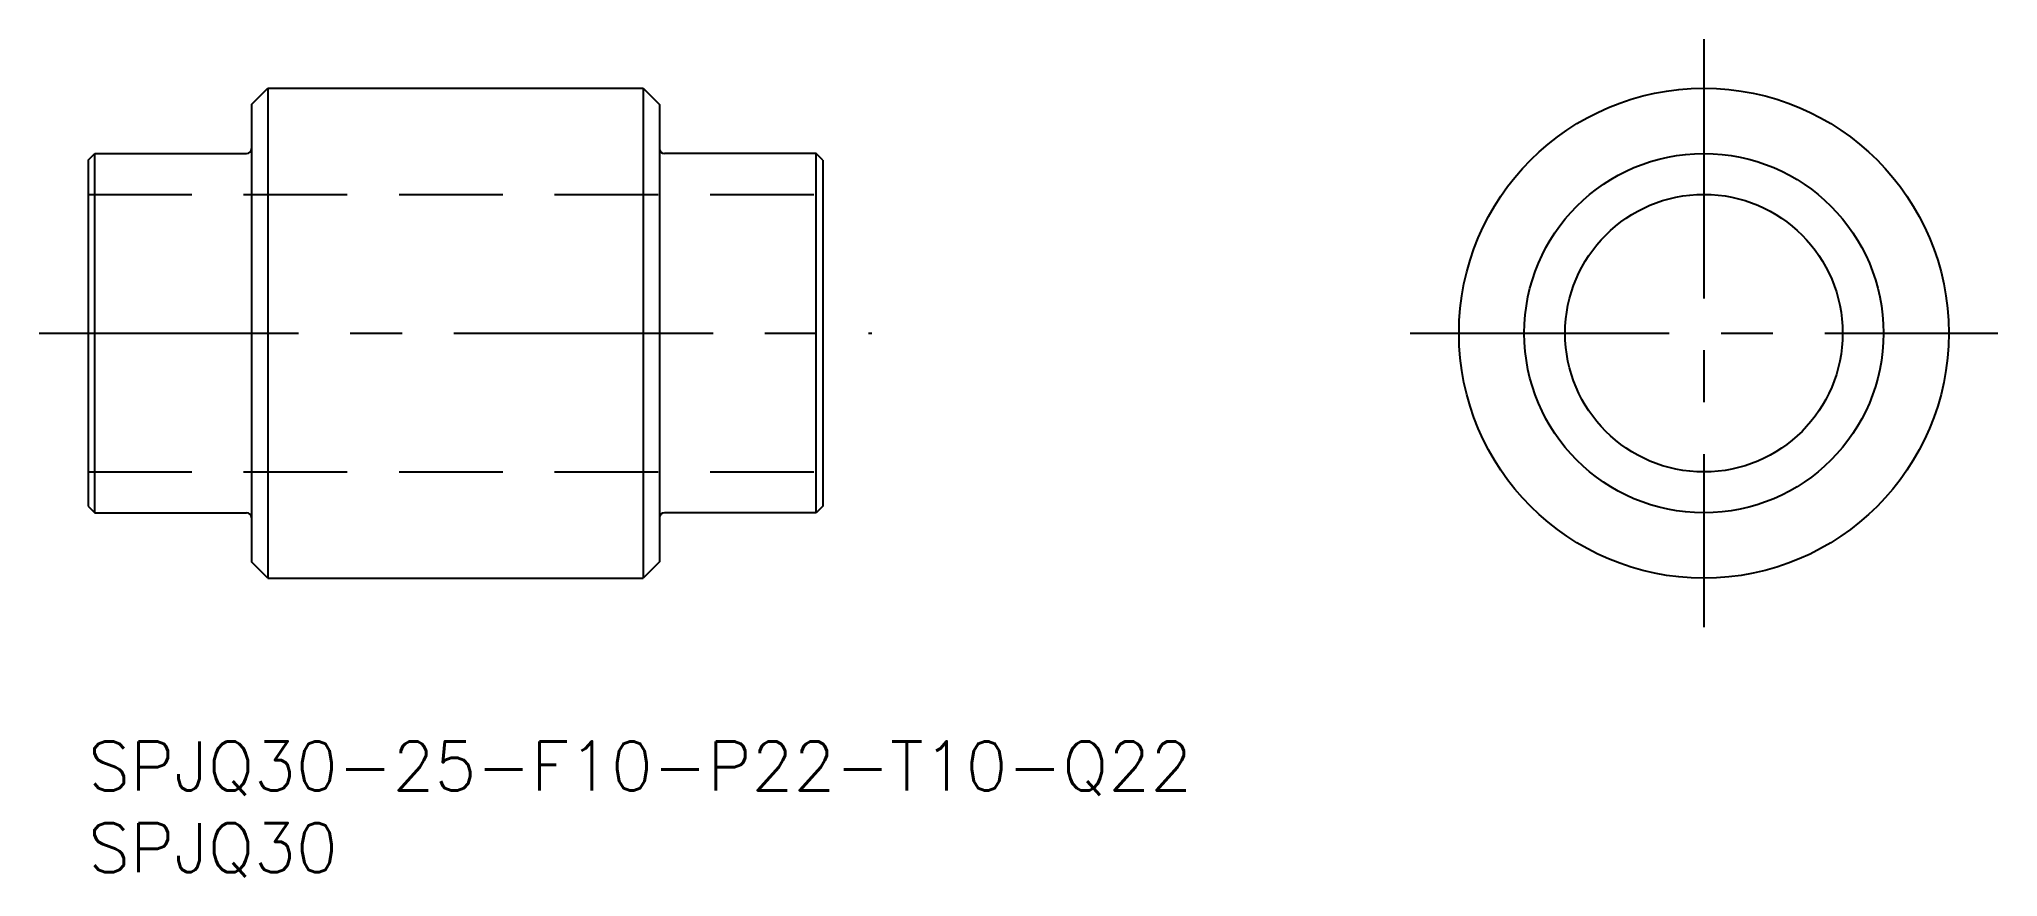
# Model space of a CAD drawing. Extents: x -3 to 117, y -8 to 43.
import ezdxf

# ---------------------------------------------------------------- set-up
doc = ezdxf.new("R2010")
doc.units = 0
doc.header["$LTSCALE"] = 0.5
doc.linetypes.add('CENTER', pattern=[50.8, 31.75, -6.35, 6.35, -6.35])
doc.linetypes.add('DASHED', pattern=[19.05, 12.7, -6.35])
for name, color, linetype in [('MSM_CENTER', 1, 'CENTER'), ('MSM_CONTINUOUS', 7, 'CONTINUOUS'), ('MSM_DASHED', 4, 'DASHED'), ('MSM_PART_NUMBER', 7, 'CONTINUOUS')]:
    doc.layers.add(name, color=color, linetype=linetype)
doc.styles.get("Standard").update_dxf_attribs({"font": 'txt.shx', "height": 3, "bigfont": 'bigfont.shx'})

# ---------------------------------------------------------------- blocks, each defined once
blk = doc.blocks.new('*U6')
at = {"layer": 'MSM_PART_NUMBER'}
blk.add_text('SPJQ30-25-F10-P22-T10-Q22', height=3, dxfattribs=at).set_placement((0, -3))
blk = doc.blocks.new('*U7')
at = {"layer": 'MSM_PART_NUMBER'}
blk.add_text('SPJQ30', height=3, dxfattribs=at).set_placement((0, -8))

msp = doc.modelspace()

# ---------------------------------------------------------------- linework, layer by layer
at = {"layer": 'MSM_CENTER'}
for p, q in [((98.97, 43), (98.97, 7)), ((-3, 25), (48, 25)), ((80.97, 25), (116.97, 25))]:
    msp.add_line(p, q, dxfattribs=at)
at = {"layer": 'MSM_CONTINUOUS'}
for p, q in [((10, 39), (11, 40)), ((11, 40), (11, 10)), ((11, 40), (34, 40)), ((34, 40), (34, 10)), ((34, 40), (35, 39)), ((10, 39), (10, 11)), ((35, 39), (35, 11)), ((0, 35.6), (0.4, 36)), ((0.4, 36), (9.7, 36)), ((0.4, 14), (0.4, 36)), ((44.6, 36), (35.3, 36)), ((45, 35.6), (44.6, 36)), ((44.6, 14), (44.6, 36)), ((0, 35.6), (0, 14.4)), ((45, 35.6), (45, 14.4)), ((0, 14.4), (0.4, 14)), ((45, 14.4), (44.6, 14)), ((0.4, 14), (9.7, 14)), ((44.6, 14), (35.3, 14)), ((11, 10), (10, 11)), ((35, 11), (34, 10)), ((11, 10), (34, 10))]:
    msp.add_line(p, q, dxfattribs=at)
for radius in [15, 11, 8.5]:
    msp.add_circle((98.97, 25), radius, dxfattribs=at)
for centre, start, end in [((9.7, 36.3), 270, 0), ((35.3, 36.3), 180, 270), ((9.7, 13.7), 0, 90), ((35.3, 13.7), 90, 180)]:
    msp.add_arc(centre, 0.3, start, end, dxfattribs=at)
at = {"layer": 'MSM_DASHED'}
for p, q in [((0, 33.5), (45, 33.5)), ((0, 16.5), (45, 16.5))]:
    msp.add_line(p, q, dxfattribs=at)

# ---------------------------------------------------------------- block references
at = {"layer": 'MSM_CONTINUOUS'}
for name in ['*U6', '*U7']:
    msp.add_blockref(name, (0, 0), dxfattribs=at)

doc.saveas('drawing.dxf')
